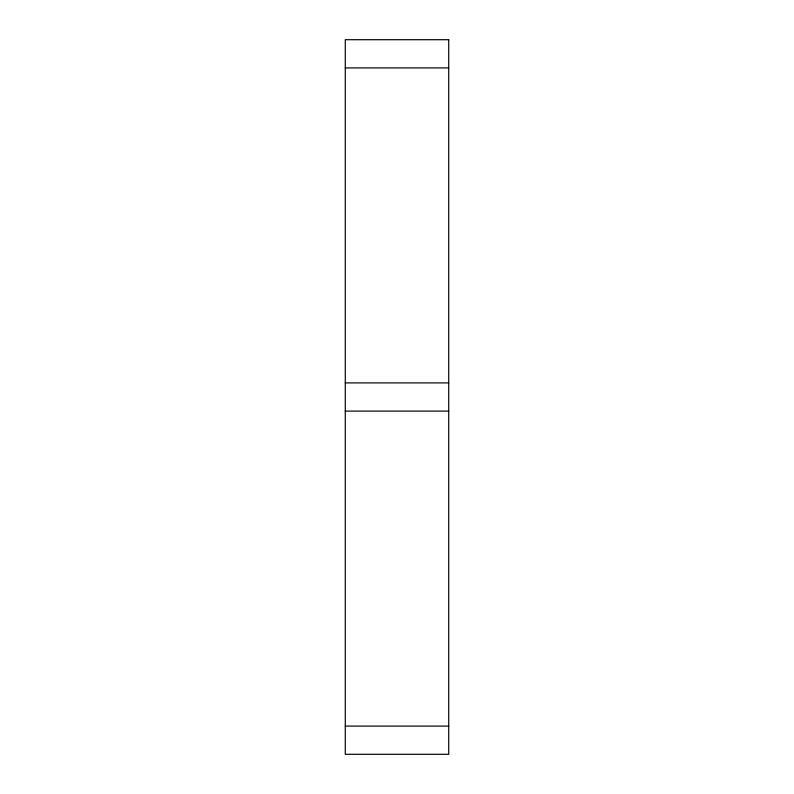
<?xml version="1.0" encoding="UTF-8"?>
<svg xmlns="http://www.w3.org/2000/svg" width="794" height="794" viewBox="0 0 794 794"><rect width="100%" height="100%" fill="white"/><g stroke="black" fill="none" stroke-linecap="round" stroke-linejoin="round"><path stroke-width="1.19" d="M345.281 67.907L448.719 67.907M345.281 382.897L448.719 382.897M345.281 411.103L448.719 411.103M345.281 726.093L448.719 726.093M448.719 39.7L345.281 39.7L345.281 754.3L448.719 754.3L448.719 39.7"/></g></svg>
